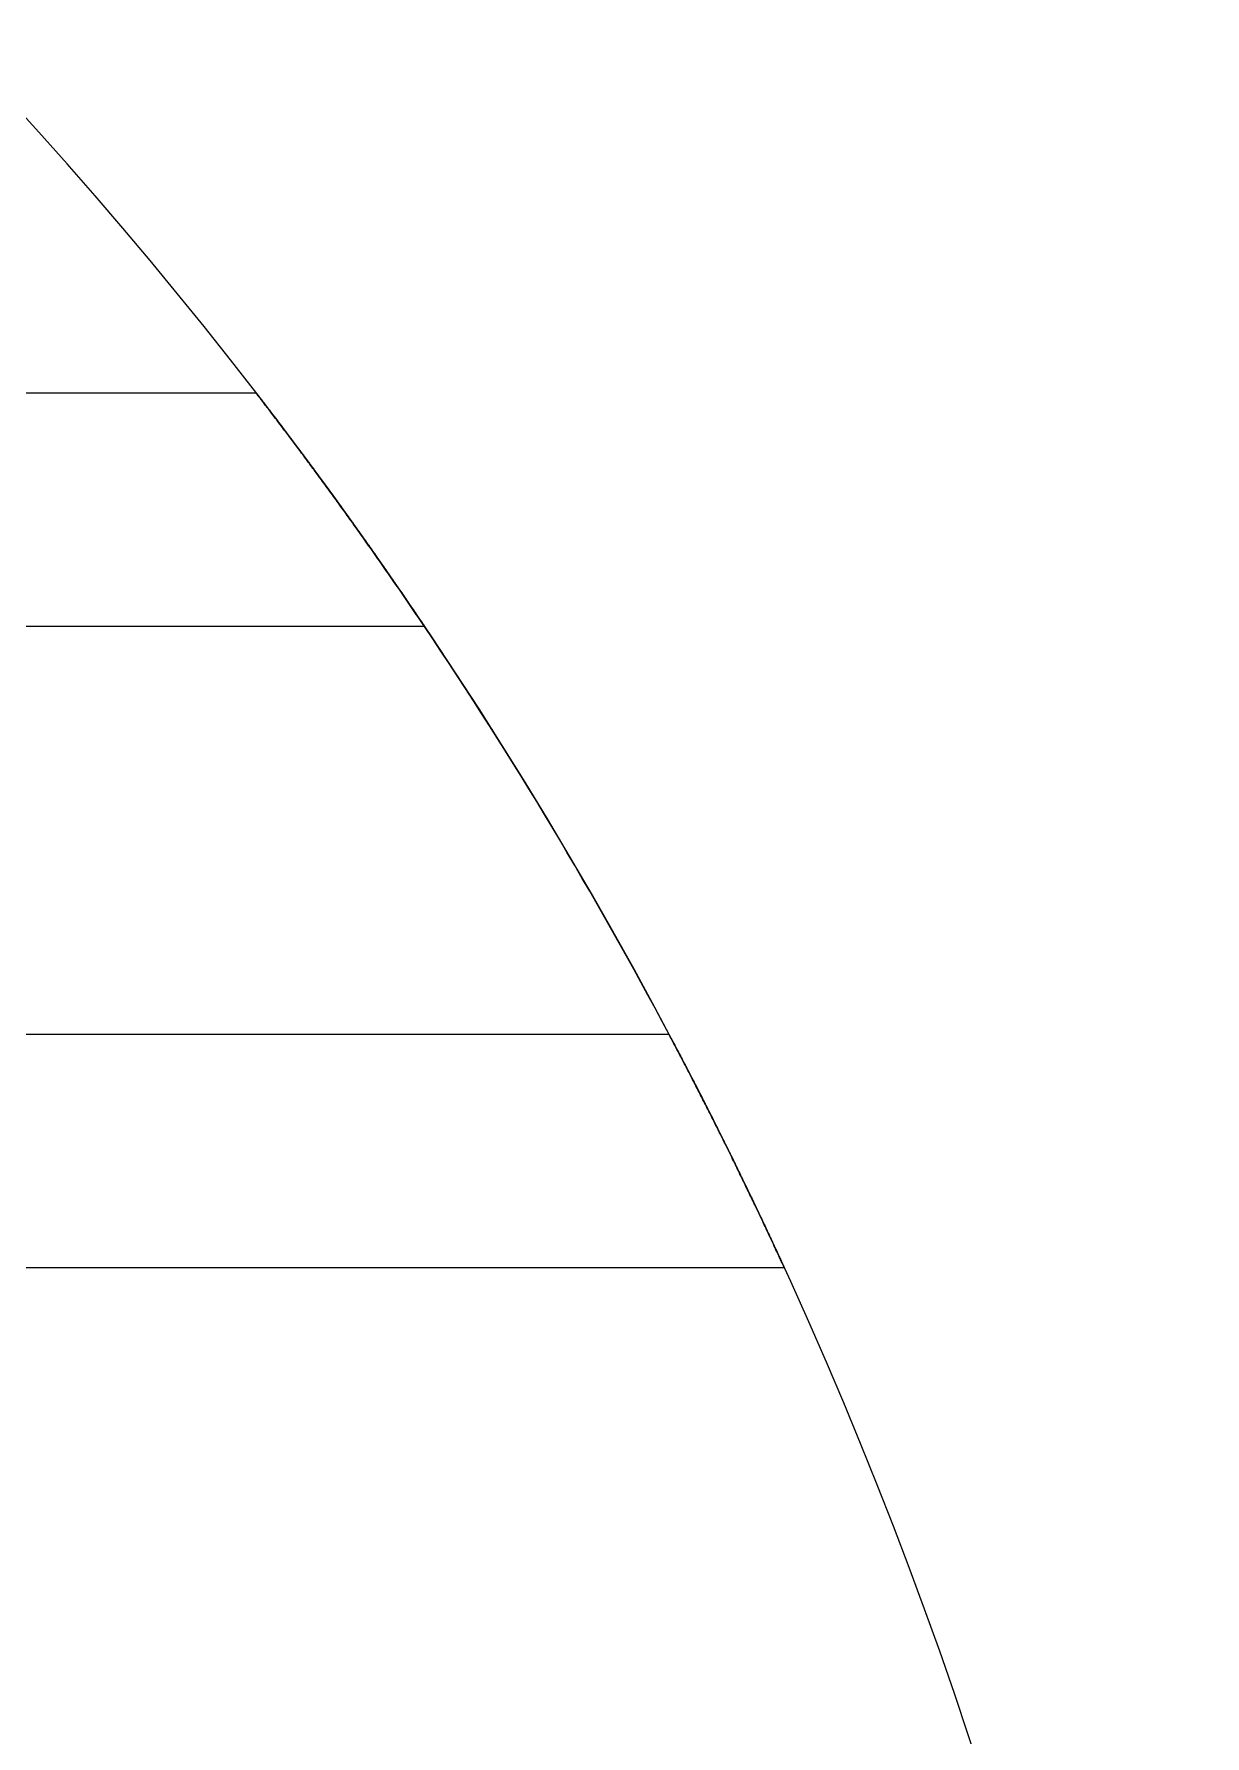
# Model space of a CAD drawing. Header units: millimetres. Extents: x 7939 to 8557, y 3805 to 4021.
# Drawn here: x 8550.33 to 8557.02, y 3921.4 to 3931.12 of the extents above; entities that cross this region are included whole.
import ezdxf

# ---------------------------------------------------------------- set-up
doc = ezdxf.new("R2010")
doc.units = ezdxf.units.MM
doc.layers.add('linea_gruesa', color=1, linetype='Continuous', lineweight=40)

msp = doc.modelspace()

# ---------------------------------------------------------------- linework, layer by layer
at = {"layer": 'linea_gruesa', "linetype": 'Continuous', "lineweight": 15, "extrusion": (-0.253745, -3.38569e-15, 0.967271)}
for p, q in [((8551.6015, 3929.0718, 137.3538), (8545.5958, 3929.0718, 135.7783)), ((8552.563, 3927.7384, 137.606), (8546.6118, 3927.7384, 136.0448)), ((8553.9616, 3925.4051, 137.9729), (8547.9845, 3925.4051, 136.4049)), ((8554.6201, 3924.0718, 138.1457), (8548.5788, 3924.0718, 136.5608))]:
    msp.add_line(p, q, dxfattribs=at)
for centre, radius, start, end in [((-3913.0718, 8286.5005, -2037.0694), 25.6667, 108.92464, 251.07536), ((-3913.0718, 8286.5005, -2037.0694), 25.6667, 108.92464, 251.07536), ((-3913.0718, 8286.5005, -2037.0694), 25.6667, 118.71934, 124.8499), ((-3913.0718, 8286.5005, -2037.0694), 25.6667, 118.71934, 124.8499), ((-3913.0718, 8286.5005, -2037.0694), 25.6667, 118.71934, 124.8499), ((-3913.0718, 8286.5005, -2037.0694), 25.6667, 118.71934, 124.8499), ((-3913.0718, 8286.5005, -2037.0694), 25.6667, 118.71934, 124.8499), ((-3913.0718, 8286.5005, -2037.0694), 25.6667, 118.71934, 124.8499), ((-3913.0718, 8286.5005, -2037.0694), 25.6667, 118.71934, 124.8499), ((-3913.0718, 8286.5005, -2037.0694), 25.6667, 118.71934, 124.8499), ((-3913.0718, 8286.5005, -2037.0694), 25.6667, 118.71934, 124.8499), ((-3913.0718, 8286.5005, -2037.0694), 25.6667, 118.71934, 124.8499), ((-3913.0718, 8286.5005, -2037.0694), 25.6667, 118.71934, 124.8499), ((-3913.0718, 8286.5005, -2037.0694), 25.6667, 118.71934, 124.8499), ((-3913.0718, 8286.5005, -2037.0694), 25.6667, 118.71934, 124.8499), ((-3913.0718, 8286.5005, -2037.0694), 25.6667, 118.71934, 124.8499), ((-3917.0718, 8298.1672, -2037.0694), 13.3333, 360, 108.92464), ((-3917.0718, 8298.1672, -2037.0694), 13.3333, 360, 108.92464)]:
    msp.add_arc(centre, radius, start, end, dxfattribs=at)
at = {"layer": 'linea_gruesa', "linetype": 'Continuous', "lineweight": 15}
for points, knots in [([(8552.563, 3927.7384, 137.606), (8552.5424, 3927.7689, 137.6006), (8552.5012, 3927.83, 137.5898), (8552.4391, 3927.9209, 137.5735), (8552.3764, 3928.0118, 137.5571), (8552.3133, 3928.1025, 137.5405), (8552.25, 3928.1926, 137.5239), (8552.1885, 3928.2795, 137.5078), (8552.129, 3928.3628, 137.4922), (8552.0716, 3928.4424, 137.4771), (8552.015, 3928.5204, 137.4623), (8551.9594, 3928.5963, 137.4477), (8551.9054, 3928.6696, 137.4335), (8551.8547, 3928.7379, 137.4202), (8551.8076, 3928.8008, 137.4079), (8551.769, 3928.8521, 137.3977), (8551.7375, 3928.8938, 137.3895), (8551.7122, 3928.9271, 137.3828), (8551.6892, 3928.9573, 137.3768), (8551.6687, 3928.9842, 137.3714), (8551.6508, 3929.0076, 137.3667), (8551.6351, 3929.028, 137.3626), (8551.6222, 3929.0449, 137.3592), (8551.6121, 3929.058, 137.3566), (8551.6056, 3929.0664, 137.3549), (8551.6021, 3929.071, 137.3539), (8551.6017, 3929.0715, 137.3538), (8551.6015, 3929.0718, 137.3538)], [0, 0, 0, 0, 0.047362, 0.094761, 0.142124, 0.190916, 0.239748, 0.288538, 0.334892, 0.381286, 0.427635, 0.47571, 0.523838, 0.571902, 0.618188, 0.66447, 0.696129, 0.727813, 0.759468, 0.790381, 0.821322, 0.852231, 0.884384, 0.916575, 0.948725, 0.974319, 1, 1, 1, 1]), ([(8551.6015, 3929.0718, 137.3538), (8551.6017, 3929.0715, 137.3538), (8551.6022, 3929.0709, 137.354), (8551.6059, 3929.0661, 137.3549), (8551.6118, 3929.0584, 137.3565), (8551.621, 3929.0464, 137.3589), (8551.6346, 3929.0288, 137.3625), (8551.6534, 3929.0042, 137.3674), (8551.6761, 3928.9745, 137.3734), (8551.7032, 3928.939, 137.3805), (8551.7343, 3928.898, 137.3886), (8551.7697, 3928.8512, 137.3979), (8551.8083, 3928.7999, 137.408), (8551.8521, 3928.7413, 137.4195), (8551.901, 3928.6755, 137.4324), (8551.9555, 3928.6017, 137.4466), (8552.0126, 3928.5237, 137.4616), (8552.0679, 3928.4476, 137.4761), (8552.1203, 3928.3748, 137.4899), (8552.1693, 3928.3064, 137.5028), (8552.2194, 3928.2359, 137.5159), (8552.2704, 3928.1637, 137.5293), (8552.3221, 3928.0898, 137.5428), (8552.3725, 3928.0174, 137.556), (8552.4213, 3927.9467, 137.5688), (8552.4685, 3927.8779, 137.5812), (8552.5158, 3927.8084, 137.5936), (8552.5473, 3927.7617, 137.6019), (8552.563, 3927.7384, 137.606)], [0, 0, 0, 0, 0.027139, 0.054278, 0.081828, 0.109378, 0.146477, 0.183577, 0.221583, 0.259591, 0.300235, 0.340882, 0.382368, 0.423858, 0.472177, 0.520499, 0.569779, 0.619061, 0.658068, 0.697099, 0.736108, 0.775965, 0.815844, 0.855701, 0.891644, 0.927586, 0.963793, 1, 1, 1, 1]), ([(8552.563, 3927.7384, 137.606), (8552.5424, 3927.7689, 137.6006), (8552.5012, 3927.83, 137.5898), (8552.4391, 3927.9209, 137.5735), (8552.3764, 3928.0118, 137.5571), (8552.3133, 3928.1025, 137.5405), (8552.25, 3928.1926, 137.5239), (8552.1885, 3928.2795, 137.5078), (8552.129, 3928.3628, 137.4922), (8552.0716, 3928.4424, 137.4771), (8552.015, 3928.5204, 137.4623), (8551.9594, 3928.5963, 137.4477), (8551.9054, 3928.6696, 137.4335), (8551.8547, 3928.7379, 137.4202), (8551.8076, 3928.8008, 137.4079), (8551.769, 3928.8521, 137.3977), (8551.7375, 3928.8938, 137.3895), (8551.7122, 3928.9271, 137.3828), (8551.6892, 3928.9573, 137.3768), (8551.6687, 3928.9842, 137.3714), (8551.6508, 3929.0076, 137.3667), (8551.6351, 3929.028, 137.3626), (8551.6222, 3929.0449, 137.3592), (8551.6121, 3929.058, 137.3566), (8551.6056, 3929.0664, 137.3549), (8551.6021, 3929.071, 137.3539), (8551.6017, 3929.0715, 137.3538), (8551.6015, 3929.0718, 137.3538)], [0, 0, 0, 0, 0.047362, 0.094761, 0.142124, 0.190916, 0.239749, 0.288537, 0.334893, 0.381286, 0.427635, 0.47571, 0.523838, 0.571902, 0.618189, 0.66447, 0.696129, 0.727813, 0.759468, 0.790382, 0.821322, 0.852232, 0.884384, 0.916576, 0.948724, 0.97432, 1, 1, 1, 1]), ([(8551.6015, 3929.0718, 137.3538), (8551.6017, 3929.0715, 137.3538), (8551.6022, 3929.0709, 137.354), (8551.6059, 3929.0661, 137.3549), (8551.6118, 3929.0584, 137.3565), (8551.621, 3929.0464, 137.3589), (8551.6346, 3929.0288, 137.3625), (8551.6534, 3929.0042, 137.3674), (8551.6761, 3928.9745, 137.3734), (8551.7032, 3928.939, 137.3805), (8551.7343, 3928.898, 137.3886), (8551.7697, 3928.8512, 137.3979), (8551.8083, 3928.7999, 137.408), (8551.8521, 3928.7413, 137.4195), (8551.901, 3928.6755, 137.4324), (8551.9555, 3928.6017, 137.4466), (8552.0126, 3928.5237, 137.4616), (8552.0679, 3928.4476, 137.4761), (8552.1203, 3928.3748, 137.4899), (8552.1693, 3928.3064, 137.5028), (8552.2194, 3928.2359, 137.5159), (8552.2704, 3928.1637, 137.5293), (8552.3221, 3928.0898, 137.5428), (8552.3725, 3928.0174, 137.556), (8552.4213, 3927.9467, 137.5688), (8552.4685, 3927.8779, 137.5812), (8552.5158, 3927.8084, 137.5936), (8552.5473, 3927.7617, 137.6019), (8552.563, 3927.7384, 137.606)], [0, 0, 0, 0, 0.027137, 0.054277, 0.081827, 0.109378, 0.146476, 0.183577, 0.221582, 0.25959, 0.300234, 0.340882, 0.382368, 0.423858, 0.472176, 0.520499, 0.569779, 0.619061, 0.658067, 0.697099, 0.736108, 0.775964, 0.815844, 0.855701, 0.891644, 0.927586, 0.963793, 1, 1, 1, 1]), ([(8552.563, 3927.7384, 137.606), (8552.5424, 3927.7689, 137.6006), (8552.5012, 3927.83, 137.5898), (8552.4391, 3927.9209, 137.5735), (8552.3764, 3928.0118, 137.5571), (8552.3133, 3928.1025, 137.5405), (8552.25, 3928.1926, 137.5239), (8552.1885, 3928.2795, 137.5078), (8552.129, 3928.3628, 137.4922), (8552.0716, 3928.4424, 137.4771), (8552.015, 3928.5204, 137.4623), (8551.9594, 3928.5963, 137.4477), (8551.9054, 3928.6696, 137.4335), (8551.8547, 3928.7379, 137.4202), (8551.8076, 3928.8008, 137.4079), (8551.769, 3928.8521, 137.3977), (8551.7375, 3928.8938, 137.3895), (8551.7122, 3928.9271, 137.3828), (8551.6892, 3928.9573, 137.3768), (8551.6687, 3928.9842, 137.3714), (8551.6508, 3929.0076, 137.3667), (8551.6351, 3929.028, 137.3626), (8551.6222, 3929.0449, 137.3592), (8551.6121, 3929.058, 137.3566), (8551.6056, 3929.0664, 137.3549), (8551.6021, 3929.071, 137.3539), (8551.6017, 3929.0715, 137.3538), (8551.6015, 3929.0718, 137.3538)], [0, 0, 0, 0, 0.047362, 0.094761, 0.142124, 0.190916, 0.239749, 0.288537, 0.334893, 0.381286, 0.427635, 0.47571, 0.523838, 0.571902, 0.618189, 0.66447, 0.696129, 0.727813, 0.759468, 0.790382, 0.821322, 0.852232, 0.884384, 0.916576, 0.948724, 0.97432, 1, 1, 1, 1]), ([(8551.6015, 3929.0718, 137.3538), (8551.6017, 3929.0715, 137.3538), (8551.6022, 3929.0709, 137.354), (8551.6059, 3929.0661, 137.3549), (8551.6118, 3929.0584, 137.3565), (8551.621, 3929.0464, 137.3589), (8551.6346, 3929.0288, 137.3625), (8551.6534, 3929.0042, 137.3674), (8551.6761, 3928.9745, 137.3734), (8551.7032, 3928.939, 137.3805), (8551.7343, 3928.898, 137.3886), (8551.7697, 3928.8512, 137.3979), (8551.8083, 3928.7999, 137.408), (8551.8521, 3928.7413, 137.4195), (8551.901, 3928.6755, 137.4324), (8551.9555, 3928.6017, 137.4466), (8552.0126, 3928.5237, 137.4616), (8552.0679, 3928.4476, 137.4761), (8552.1203, 3928.3748, 137.4899), (8552.1693, 3928.3064, 137.5028), (8552.2194, 3928.2359, 137.5159), (8552.2704, 3928.1637, 137.5293), (8552.3221, 3928.0898, 137.5428), (8552.3725, 3928.0174, 137.556), (8552.4213, 3927.9467, 137.5688), (8552.4685, 3927.8779, 137.5812), (8552.5158, 3927.8084, 137.5936), (8552.5473, 3927.7617, 137.6019), (8552.563, 3927.7384, 137.606)], [0, 0, 0, 0, 0.027137, 0.054277, 0.081827, 0.109378, 0.146476, 0.183577, 0.221582, 0.25959, 0.300234, 0.340882, 0.382368, 0.423858, 0.472176, 0.520499, 0.569779, 0.619061, 0.658067, 0.697099, 0.736108, 0.775964, 0.815844, 0.855701, 0.891644, 0.927586, 0.963793, 1, 1, 1, 1]), ([(8551.6015, 3929.0718, 137.3538), (8551.6017, 3929.0715, 137.3538), (8551.6022, 3929.0709, 137.354), (8551.6059, 3929.0661, 137.3549), (8551.6118, 3929.0584, 137.3565), (8551.621, 3929.0464, 137.3589), (8551.6346, 3929.0288, 137.3625), (8551.6534, 3929.0042, 137.3674), (8551.6761, 3928.9745, 137.3734), (8551.7032, 3928.939, 137.3805), (8551.7343, 3928.898, 137.3886), (8551.7697, 3928.8512, 137.3979), (8551.8083, 3928.7999, 137.408), (8551.8521, 3928.7413, 137.4195), (8551.901, 3928.6755, 137.4324), (8551.9555, 3928.6017, 137.4466), (8552.0126, 3928.5237, 137.4616), (8552.0679, 3928.4476, 137.4761), (8552.1203, 3928.3748, 137.4899), (8552.1693, 3928.3064, 137.5028), (8552.2194, 3928.2359, 137.5159), (8552.2704, 3928.1637, 137.5293), (8552.3221, 3928.0898, 137.5428), (8552.3725, 3928.0174, 137.556), (8552.4213, 3927.9467, 137.5688), (8552.4685, 3927.8779, 137.5812), (8552.5158, 3927.8084, 137.5936), (8552.5473, 3927.7617, 137.6019), (8552.563, 3927.7384, 137.606)], [0, 0, 0, 0, 0.027139, 0.054277, 0.081827, 0.109377, 0.146475, 0.183578, 0.221583, 0.25959, 0.300234, 0.340883, 0.382368, 0.423858, 0.472177, 0.520499, 0.569778, 0.619061, 0.658067, 0.697099, 0.736108, 0.775964, 0.815844, 0.855701, 0.891644, 0.927586, 0.963793, 1, 1, 1, 1]), ([(8552.563, 3927.7384, 137.606), (8552.5424, 3927.7689, 137.6006), (8552.5012, 3927.83, 137.5898), (8552.4391, 3927.9209, 137.5735), (8552.3764, 3928.0118, 137.5571), (8552.3133, 3928.1025, 137.5405), (8552.25, 3928.1926, 137.5239), (8552.1885, 3928.2795, 137.5078), (8552.129, 3928.3628, 137.4922), (8552.0716, 3928.4424, 137.4771), (8552.015, 3928.5204, 137.4623), (8551.9594, 3928.5963, 137.4477), (8551.9054, 3928.6696, 137.4335), (8551.8547, 3928.7379, 137.4202), (8551.8076, 3928.8008, 137.4079), (8551.769, 3928.8521, 137.3977), (8551.7375, 3928.8938, 137.3895), (8551.7122, 3928.9271, 137.3828), (8551.6892, 3928.9573, 137.3768), (8551.6687, 3928.9842, 137.3714), (8551.6508, 3929.0076, 137.3667), (8551.6351, 3929.028, 137.3626), (8551.6222, 3929.0449, 137.3592), (8551.6121, 3929.058, 137.3566), (8551.6056, 3929.0664, 137.3549), (8551.6021, 3929.071, 137.3539), (8551.6017, 3929.0715, 137.3538), (8551.6015, 3929.0718, 137.3538)], [0, 0, 0, 0, 0.0473616, 0.0947614, 0.1421239, 0.1909159, 0.2397489, 0.2885374, 0.3348931, 0.3812856, 0.4276354, 0.4757103, 0.5238387, 0.5719021, 0.6181897, 0.6644704, 0.6961305, 0.7278141, 0.759469, 0.7903815, 0.8213233, 0.8522302, 0.8843852, 0.916577, 0.9487244, 0.97432, 1, 1, 1, 1]), ([(8551.6015, 3929.0718, 137.3538), (8551.6017, 3929.0715, 137.3538), (8551.6022, 3929.0709, 137.354), (8551.6059, 3929.0661, 137.3549), (8551.6118, 3929.0584, 137.3565), (8551.621, 3929.0464, 137.3589), (8551.6346, 3929.0288, 137.3625), (8551.6534, 3929.0042, 137.3674), (8551.6761, 3928.9745, 137.3734), (8551.7032, 3928.939, 137.3805), (8551.7343, 3928.898, 137.3886), (8551.7697, 3928.8512, 137.3979), (8551.8083, 3928.7999, 137.408), (8551.8521, 3928.7413, 137.4195), (8551.901, 3928.6755, 137.4324), (8551.9555, 3928.6017, 137.4466), (8552.0126, 3928.5237, 137.4616), (8552.0679, 3928.4476, 137.4761), (8552.1203, 3928.3748, 137.4899), (8552.1693, 3928.3064, 137.5028), (8552.2194, 3928.2359, 137.5159), (8552.2704, 3928.1637, 137.5293), (8552.3221, 3928.0898, 137.5428), (8552.3725, 3928.0174, 137.556), (8552.4213, 3927.9467, 137.5688), (8552.4685, 3927.8779, 137.5812), (8552.5158, 3927.8084, 137.5936), (8552.5473, 3927.7617, 137.6019), (8552.563, 3927.7384, 137.606)], [0, 0, 0, 0, 0.027137, 0.054277, 0.081827, 0.109378, 0.146476, 0.183577, 0.221582, 0.25959, 0.300234, 0.340882, 0.382368, 0.423858, 0.472176, 0.520499, 0.569779, 0.619061, 0.658067, 0.697099, 0.736108, 0.775964, 0.815844, 0.855701, 0.891644, 0.927586, 0.963793, 1, 1, 1, 1]), ([(8551.6015, 3929.0718, 137.3538), (8551.6017, 3929.0715, 137.3538), (8551.6022, 3929.0709, 137.354), (8551.6059, 3929.0661, 137.3549), (8551.6118, 3929.0584, 137.3565), (8551.621, 3929.0464, 137.3589), (8551.6346, 3929.0288, 137.3625), (8551.6534, 3929.0042, 137.3674), (8551.6761, 3928.9745, 137.3734), (8551.7032, 3928.939, 137.3805), (8551.7343, 3928.898, 137.3886), (8551.7697, 3928.8512, 137.3979), (8551.8083, 3928.7999, 137.408), (8551.8521, 3928.7413, 137.4195), (8551.901, 3928.6755, 137.4324), (8551.9555, 3928.6017, 137.4466), (8552.0126, 3928.5237, 137.4616), (8552.0679, 3928.4476, 137.4761), (8552.1203, 3928.3748, 137.4899), (8552.1693, 3928.3064, 137.5028), (8552.2194, 3928.2359, 137.5159), (8552.2704, 3928.1637, 137.5293), (8552.3221, 3928.0898, 137.5428), (8552.3725, 3928.0174, 137.556), (8552.4213, 3927.9467, 137.5688), (8552.4685, 3927.8779, 137.5812), (8552.5158, 3927.8084, 137.5936), (8552.5473, 3927.7617, 137.6019), (8552.563, 3927.7384, 137.606)], [0, 0, 0, 0, 0.0271382, 0.0542773, 0.0818273, 0.1093779, 0.1464764, 0.1835767, 0.2215821, 0.2595907, 0.3002342, 0.3408818, 0.3823684, 0.4238582, 0.4721763, 0.5204986, 0.5697783, 0.6190611, 0.6580676, 0.697099, 0.7361081, 0.7759645, 0.8158438, 0.8557012, 0.8916439, 0.9275865, 0.9637934, 1, 1, 1, 1]), ([(8551.6015, 3929.0718, 137.3538), (8551.6017, 3929.0715, 137.3538), (8551.6022, 3929.0709, 137.354), (8551.6059, 3929.0661, 137.3549), (8551.6118, 3929.0584, 137.3565), (8551.621, 3929.0464, 137.3589), (8551.6346, 3929.0288, 137.3625), (8551.6534, 3929.0042, 137.3674), (8551.6761, 3928.9745, 137.3734), (8551.7032, 3928.939, 137.3805), (8551.7343, 3928.898, 137.3886), (8551.7697, 3928.8512, 137.3979), (8551.8083, 3928.7999, 137.408), (8551.8521, 3928.7413, 137.4195), (8551.901, 3928.6755, 137.4324), (8551.9555, 3928.6017, 137.4466), (8552.0126, 3928.5237, 137.4616), (8552.0679, 3928.4476, 137.4761), (8552.1203, 3928.3748, 137.4899), (8552.1693, 3928.3064, 137.5028), (8552.2194, 3928.2359, 137.5159), (8552.2704, 3928.1637, 137.5293), (8552.3221, 3928.0898, 137.5428), (8552.3725, 3928.0174, 137.556), (8552.4213, 3927.9467, 137.5688), (8552.4685, 3927.8779, 137.5812), (8552.5158, 3927.8084, 137.5936), (8552.5473, 3927.7617, 137.6019), (8552.563, 3927.7384, 137.606)], [0, 0, 0, 0, 0.027139, 0.054277, 0.081827, 0.109378, 0.146477, 0.183577, 0.221583, 0.259591, 0.300235, 0.340882, 0.382369, 0.423858, 0.472176, 0.520499, 0.569779, 0.619061, 0.658068, 0.697099, 0.736108, 0.775965, 0.815844, 0.855701, 0.891644, 0.927586, 0.963793, 1, 1, 1, 1]), ([(8552.563, 3927.7384, 137.606), (8552.5424, 3927.7689, 137.6006), (8552.5012, 3927.83, 137.5898), (8552.4391, 3927.9209, 137.5735), (8552.3764, 3928.0118, 137.5571), (8552.3133, 3928.1025, 137.5405), (8552.25, 3928.1926, 137.5239), (8552.1885, 3928.2795, 137.5078), (8552.129, 3928.3628, 137.4922), (8552.0716, 3928.4424, 137.4771), (8552.015, 3928.5204, 137.4623), (8551.9594, 3928.5963, 137.4477), (8551.9054, 3928.6696, 137.4335), (8551.8547, 3928.7379, 137.4202), (8551.8076, 3928.8008, 137.4079), (8551.769, 3928.8521, 137.3977), (8551.7375, 3928.8938, 137.3895), (8551.7122, 3928.9271, 137.3828), (8551.6892, 3928.9573, 137.3768), (8551.6687, 3928.9842, 137.3714), (8551.6508, 3929.0076, 137.3667), (8551.6351, 3929.028, 137.3626), (8551.6222, 3929.0449, 137.3592), (8551.6121, 3929.058, 137.3566), (8551.6056, 3929.0664, 137.3549), (8551.6021, 3929.071, 137.3539), (8551.6017, 3929.0715, 137.3538), (8551.6015, 3929.0718, 137.3538)], [0, 0, 0, 0, 0.047362, 0.094761, 0.142124, 0.190916, 0.239749, 0.288537, 0.334893, 0.381286, 0.427635, 0.47571, 0.523838, 0.571902, 0.618189, 0.66447, 0.696129, 0.727813, 0.759468, 0.790382, 0.821322, 0.852232, 0.884384, 0.916576, 0.948724, 0.97432, 1, 1, 1, 1]), ([(8552.563, 3927.7384, 137.606), (8552.5424, 3927.7689, 137.6006), (8552.5012, 3927.83, 137.5898), (8552.4391, 3927.9209, 137.5735), (8552.3764, 3928.0118, 137.5571), (8552.3133, 3928.1025, 137.5405), (8552.25, 3928.1926, 137.5239), (8552.1885, 3928.2795, 137.5078), (8552.129, 3928.3628, 137.4922), (8552.0716, 3928.4424, 137.4771), (8552.015, 3928.5204, 137.4623), (8551.9594, 3928.5963, 137.4477), (8551.9054, 3928.6696, 137.4335), (8551.8547, 3928.7379, 137.4202), (8551.8076, 3928.8008, 137.4079), (8551.769, 3928.8521, 137.3977), (8551.7375, 3928.8938, 137.3895), (8551.7122, 3928.9271, 137.3828), (8551.6892, 3928.9573, 137.3768), (8551.6687, 3928.9842, 137.3714), (8551.6508, 3929.0076, 137.3667), (8551.6351, 3929.028, 137.3626), (8551.6222, 3929.0449, 137.3592), (8551.6121, 3929.058, 137.3566), (8551.6056, 3929.0664, 137.3549), (8551.6021, 3929.071, 137.3539), (8551.6017, 3929.0715, 137.3538), (8551.6015, 3929.0718, 137.3538)], [0, 0, 0, 0, 0.047362, 0.094761, 0.142124, 0.190916, 0.239748, 0.288538, 0.334892, 0.381286, 0.427635, 0.47571, 0.523838, 0.571901, 0.618188, 0.664469, 0.69613, 0.727813, 0.759467, 0.79038, 0.821322, 0.85223, 0.884384, 0.916574, 0.948724, 0.974319, 1, 1, 1, 1]), ([(8552.563, 3927.7384, 137.606), (8552.5424, 3927.7689, 137.6006), (8552.5012, 3927.83, 137.5898), (8552.4391, 3927.9209, 137.5735), (8552.3764, 3928.0118, 137.5571), (8552.3133, 3928.1025, 137.5405), (8552.25, 3928.1926, 137.5239), (8552.1885, 3928.2795, 137.5078), (8552.129, 3928.3628, 137.4922), (8552.0716, 3928.4424, 137.4771), (8552.015, 3928.5204, 137.4623), (8551.9594, 3928.5963, 137.4477), (8551.9054, 3928.6696, 137.4335), (8551.8547, 3928.7379, 137.4202), (8551.8076, 3928.8008, 137.4079), (8551.769, 3928.8521, 137.3977), (8551.7375, 3928.8938, 137.3895), (8551.7122, 3928.9271, 137.3828), (8551.6892, 3928.9573, 137.3768), (8551.6687, 3928.9842, 137.3714), (8551.6508, 3929.0076, 137.3667), (8551.6351, 3929.028, 137.3626), (8551.6222, 3929.0449, 137.3592), (8551.6121, 3929.058, 137.3566), (8551.6056, 3929.0664, 137.3549), (8551.6021, 3929.071, 137.3539), (8551.6017, 3929.0715, 137.3538), (8551.6015, 3929.0718, 137.3538)], [0, 0, 0, 0, 0.047362, 0.094761, 0.142124, 0.190916, 0.239748, 0.288538, 0.334892, 0.381286, 0.427635, 0.47571, 0.523838, 0.571902, 0.618188, 0.66447, 0.696129, 0.727813, 0.759468, 0.790381, 0.821322, 0.852231, 0.884384, 0.916575, 0.948725, 0.97432, 1, 1, 1, 1]), ([(8553.9616, 3925.4051, 137.9729), (8553.9758, 3925.3782, 137.9766), (8554.0042, 3925.3244, 137.9841), (8554.0464, 3925.2437, 137.9952), (8554.0885, 3925.1626, 138.0062), (8554.1303, 3925.0813, 138.0172), (8554.1717, 3925.0002, 138.028), (8554.2118, 3924.9209, 138.0385), (8554.2504, 3924.8437, 138.0487), (8554.2876, 3924.769, 138.0584), (8554.3239, 3924.6953, 138.068), (8554.3592, 3924.6233, 138.0772), (8554.3932, 3924.5533, 138.0861), (8554.4241, 3924.4891, 138.0942), (8554.452, 3924.4308, 138.1016), (8554.4771, 3924.378, 138.1082), (8554.5008, 3924.328, 138.1144), (8554.5229, 3924.2811, 138.1202), (8554.5431, 3924.2379, 138.1255), (8554.5604, 3924.2009, 138.13), (8554.5748, 3924.1699, 138.1338), (8554.5868, 3924.144, 138.1369), (8554.5971, 3924.1217, 138.1396), (8554.6056, 3924.1031, 138.1419), (8554.6123, 3924.0886, 138.1436), (8554.6169, 3924.0787, 138.1448), (8554.6196, 3924.0728, 138.1455), (8554.6199, 3924.0721, 138.1456), (8554.6201, 3924.0718, 138.1457)], [0, 0, 0, 0, 0.041279, 0.082587, 0.123864, 0.166303, 0.208775, 0.251211, 0.292522, 0.333867, 0.375175, 0.417922, 0.460712, 0.503455, 0.541102, 0.578783, 0.616428, 0.655468, 0.69455, 0.733588, 0.766951, 0.800342, 0.833704, 0.868214, 0.902758, 0.937267, 0.968581, 1, 1, 1, 1]), ([(8554.6201, 3924.0718, 138.1457), (8554.6198, 3924.0723, 138.1456), (8554.6193, 3924.0734, 138.1454), (8554.6149, 3924.0829, 138.1443), (8554.6075, 3924.0991, 138.1424), (8554.5962, 3924.1236, 138.1394), (8554.5814, 3924.1555, 138.1355), (8554.5633, 3924.1947, 138.1308), (8554.5419, 3924.2405, 138.1252), (8554.5174, 3924.2928, 138.1187), (8554.4897, 3924.3515, 138.1115), (8554.4586, 3924.417, 138.1033), (8554.4243, 3924.4888, 138.0943), (8554.3866, 3924.5669, 138.0844), (8554.3462, 3924.65, 138.0738), (8554.3072, 3924.7293, 138.0636), (8554.271, 3924.8025, 138.0541), (8554.238, 3924.8686, 138.0454), (8554.2039, 3924.9365, 138.0365), (8554.1688, 3925.0059, 138.0273), (8554.1326, 3925.0768, 138.0178), (8554.0973, 3925.1456, 138.0085), (8554.0629, 3925.212, 137.9995), (8554.0295, 3925.2761, 137.9907), (8553.9957, 3925.3405, 137.9819), (8553.9729, 3925.3836, 137.9759), (8553.9616, 3925.4051, 137.9729)], [0, 0, 0, 0, 0.039561, 0.079335, 0.12441, 0.169485, 0.215818, 0.262152, 0.308233, 0.354317, 0.401572, 0.448829, 0.498157, 0.547488, 0.598004, 0.648522, 0.684718, 0.72094, 0.757138, 0.794198, 0.831281, 0.868343, 0.901135, 0.933927, 0.966964, 1, 1, 1, 1]), ([(8553.9616, 3925.4051, 137.9729), (8553.9772, 3925.3755, 137.977), (8554.0085, 3925.3163, 137.9852), (8554.055, 3925.2272, 137.9974), (8554.1011, 3925.1381, 138.0095), (8554.1455, 3925.0517, 138.0212), (8554.1877, 3924.9686, 138.0322), (8554.2278, 3924.889, 138.0427), (8554.2672, 3924.8102, 138.0531), (8554.3057, 3924.7324, 138.0632), (8554.3431, 3924.6562, 138.073), (8554.3775, 3924.5857, 138.082), (8554.4088, 3924.5209, 138.0902), (8554.4373, 3924.4616, 138.0977), (8554.4645, 3924.4047, 138.1048), (8554.4901, 3924.3507, 138.1116), (8554.514, 3924.3001, 138.1178), (8554.5347, 3924.256, 138.1233), (8554.5524, 3924.2181, 138.1279), (8554.5674, 3924.1858, 138.1318), (8554.5808, 3924.1568, 138.1354), (8554.5925, 3924.1316, 138.1384), (8554.6023, 3924.1104, 138.141), (8554.6094, 3924.0949, 138.1429), (8554.6144, 3924.0841, 138.1442), (8554.6176, 3924.077, 138.145), (8554.6197, 3924.0726, 138.1456), (8554.6199, 3924.072, 138.1456), (8554.6201, 3924.0718, 138.1457)], [0, 0, 0, 0, 0.045406, 0.090812, 0.136876, 0.18294, 0.225435, 0.267965, 0.310458, 0.354422, 0.398432, 0.442392, 0.481216, 0.520073, 0.558892, 0.599159, 0.639469, 0.67973, 0.71404, 0.748381, 0.78269, 0.81821, 0.853767, 0.889286, 0.916821, 0.944355, 0.972177, 1, 1, 1, 1]), ([(8553.9616, 3925.4051, 137.9729), (8553.9772, 3925.3755, 137.977), (8554.0085, 3925.3163, 137.9852), (8554.055, 3925.2272, 137.9974), (8554.1011, 3925.1381, 138.0095), (8554.1455, 3925.0517, 138.0212), (8554.1877, 3924.9686, 138.0322), (8554.2278, 3924.889, 138.0427), (8554.2672, 3924.8102, 138.0531), (8554.3057, 3924.7324, 138.0632), (8554.3431, 3924.6562, 138.073), (8554.3775, 3924.5857, 138.082), (8554.4088, 3924.5209, 138.0902), (8554.4373, 3924.4616, 138.0977), (8554.4645, 3924.4047, 138.1048), (8554.4901, 3924.3507, 138.1116), (8554.514, 3924.3001, 138.1178), (8554.5347, 3924.256, 138.1233), (8554.5524, 3924.2181, 138.1279), (8554.5674, 3924.1858, 138.1318), (8554.5808, 3924.1568, 138.1354), (8554.5925, 3924.1316, 138.1384), (8554.6023, 3924.1104, 138.141), (8554.6094, 3924.0949, 138.1429), (8554.6144, 3924.0841, 138.1442), (8554.6176, 3924.077, 138.145), (8554.6197, 3924.0726, 138.1456), (8554.6199, 3924.072, 138.1456), (8554.6201, 3924.0718, 138.1457)], [0, 0, 0, 0, 0.045406, 0.090812, 0.136876, 0.18294, 0.225435, 0.267965, 0.310458, 0.354422, 0.398432, 0.442392, 0.481216, 0.520073, 0.558892, 0.599159, 0.639469, 0.67973, 0.71404, 0.748381, 0.78269, 0.81821, 0.853767, 0.889286, 0.916821, 0.944355, 0.972177, 1, 1, 1, 1]), ([(8554.6201, 3924.0718, 138.1457), (8554.6198, 3924.0723, 138.1456), (8554.6193, 3924.0734, 138.1454), (8554.6149, 3924.0829, 138.1443), (8554.6075, 3924.0991, 138.1424), (8554.5962, 3924.1236, 138.1394), (8554.5814, 3924.1555, 138.1355), (8554.5633, 3924.1947, 138.1308), (8554.5419, 3924.2405, 138.1252), (8554.5174, 3924.2928, 138.1187), (8554.4897, 3924.3515, 138.1115), (8554.4586, 3924.417, 138.1033), (8554.4243, 3924.4888, 138.0943), (8554.3866, 3924.5669, 138.0844), (8554.3462, 3924.65, 138.0738), (8554.3072, 3924.7293, 138.0636), (8554.271, 3924.8025, 138.0541), (8554.238, 3924.8686, 138.0454), (8554.2039, 3924.9365, 138.0365), (8554.1688, 3925.0059, 138.0273), (8554.1326, 3925.0768, 138.0178), (8554.0973, 3925.1456, 138.0085), (8554.0629, 3925.212, 137.9995), (8554.0295, 3925.2761, 137.9907), (8553.9957, 3925.3405, 137.9819), (8553.9729, 3925.3836, 137.9759), (8553.9616, 3925.4051, 137.9729)], [0, 0, 0, 0, 0.0395604, 0.0793354, 0.1244089, 0.1694844, 0.2158177, 0.2621518, 0.308234, 0.3543165, 0.4015714, 0.4488284, 0.4981574, 0.5474884, 0.5980036, 0.6485215, 0.6847179, 0.7209395, 0.7571381, 0.7941978, 0.8312815, 0.8683428, 0.9011346, 0.9339272, 0.9669637, 1, 1, 1, 1]), ([(8554.6201, 3924.0718, 138.1457), (8554.6198, 3924.0723, 138.1456), (8554.6193, 3924.0734, 138.1454), (8554.6149, 3924.0829, 138.1443), (8554.6075, 3924.0991, 138.1424), (8554.5962, 3924.1236, 138.1394), (8554.5814, 3924.1555, 138.1355), (8554.5633, 3924.1947, 138.1308), (8554.5419, 3924.2405, 138.1252), (8554.5174, 3924.2928, 138.1187), (8554.4897, 3924.3515, 138.1115), (8554.4586, 3924.417, 138.1033), (8554.4243, 3924.4888, 138.0943), (8554.3866, 3924.5669, 138.0844), (8554.3462, 3924.65, 138.0738), (8554.3072, 3924.7293, 138.0636), (8554.271, 3924.8025, 138.0541), (8554.238, 3924.8686, 138.0454), (8554.2039, 3924.9365, 138.0365), (8554.1688, 3925.0059, 138.0273), (8554.1326, 3925.0768, 138.0178), (8554.0973, 3925.1456, 138.0085), (8554.0629, 3925.212, 137.9995), (8554.0295, 3925.2761, 137.9907), (8553.9957, 3925.3405, 137.9819), (8553.9729, 3925.3836, 137.9759), (8553.9616, 3925.4051, 137.9729)], [0, 0, 0, 0, 0.0395604, 0.0793354, 0.1244089, 0.1694844, 0.2158177, 0.2621518, 0.308234, 0.3543165, 0.4015714, 0.4488284, 0.4981574, 0.5474884, 0.5980036, 0.6485215, 0.6847179, 0.7209395, 0.7571381, 0.7941978, 0.8312815, 0.8683428, 0.9011346, 0.9339272, 0.9669637, 1, 1, 1, 1]), ([(8554.6201, 3924.0718, 138.1457), (8554.6198, 3924.0723, 138.1456), (8554.6193, 3924.0734, 138.1454), (8554.6149, 3924.0829, 138.1443), (8554.6075, 3924.0991, 138.1424), (8554.5962, 3924.1236, 138.1394), (8554.5814, 3924.1555, 138.1355), (8554.5633, 3924.1947, 138.1308), (8554.5419, 3924.2405, 138.1252), (8554.5174, 3924.2928, 138.1187), (8554.4897, 3924.3515, 138.1115), (8554.4586, 3924.417, 138.1033), (8554.4243, 3924.4888, 138.0943), (8554.3866, 3924.5669, 138.0844), (8554.3462, 3924.65, 138.0738), (8554.3072, 3924.7293, 138.0636), (8554.271, 3924.8025, 138.0541), (8554.238, 3924.8686, 138.0454), (8554.2039, 3924.9365, 138.0365), (8554.1688, 3925.0059, 138.0273), (8554.1326, 3925.0768, 138.0178), (8554.0973, 3925.1456, 138.0085), (8554.0629, 3925.212, 137.9995), (8554.0295, 3925.2761, 137.9907), (8553.9957, 3925.3405, 137.9819), (8553.9729, 3925.3836, 137.9759), (8553.9616, 3925.4051, 137.9729)], [0, 0, 0, 0, 0.0395604, 0.0793354, 0.1244089, 0.1694844, 0.2158177, 0.2621518, 0.308234, 0.3543165, 0.4015714, 0.4488284, 0.4981574, 0.5474884, 0.5980036, 0.6485215, 0.6847179, 0.7209395, 0.7571381, 0.7941978, 0.8312815, 0.8683428, 0.9011346, 0.9339272, 0.9669637, 1, 1, 1, 1]), ([(8553.9616, 3925.4051, 137.9729), (8553.9772, 3925.3755, 137.977), (8554.0085, 3925.3163, 137.9852), (8554.055, 3925.2272, 137.9974), (8554.1011, 3925.1381, 138.0095), (8554.1455, 3925.0517, 138.0212), (8554.1877, 3924.9686, 138.0322), (8554.2278, 3924.889, 138.0427), (8554.2672, 3924.8102, 138.0531), (8554.3057, 3924.7324, 138.0632), (8554.3431, 3924.6562, 138.073), (8554.3775, 3924.5857, 138.082), (8554.4088, 3924.5209, 138.0902), (8554.4373, 3924.4616, 138.0977), (8554.4645, 3924.4047, 138.1048), (8554.4901, 3924.3507, 138.1116), (8554.514, 3924.3001, 138.1178), (8554.5347, 3924.256, 138.1233), (8554.5524, 3924.2181, 138.1279), (8554.5674, 3924.1858, 138.1318), (8554.5808, 3924.1568, 138.1354), (8554.5925, 3924.1316, 138.1384), (8554.6023, 3924.1104, 138.141), (8554.6094, 3924.0949, 138.1429), (8554.6144, 3924.0841, 138.1442), (8554.6176, 3924.077, 138.145), (8554.6197, 3924.0726, 138.1456), (8554.6199, 3924.072, 138.1456), (8554.6201, 3924.0718, 138.1457)], [0, 0, 0, 0, 0.045406, 0.090812, 0.136876, 0.18294, 0.225435, 0.267965, 0.310457, 0.354422, 0.398432, 0.442392, 0.481216, 0.520073, 0.558892, 0.599158, 0.639469, 0.679731, 0.71404, 0.748382, 0.78269, 0.818211, 0.853767, 0.889285, 0.916821, 0.944355, 0.972177, 1, 1, 1, 1]), ([(8553.9616, 3925.4051, 137.9729), (8553.9758, 3925.3782, 137.9766), (8554.0042, 3925.3244, 137.9841), (8554.0464, 3925.2437, 137.9952), (8554.0885, 3925.1626, 138.0062), (8554.1303, 3925.0813, 138.0172), (8554.1717, 3925.0002, 138.028), (8554.2118, 3924.9209, 138.0385), (8554.2504, 3924.8437, 138.0487), (8554.2876, 3924.769, 138.0584), (8554.3239, 3924.6953, 138.068), (8554.3592, 3924.6233, 138.0772), (8554.3932, 3924.5533, 138.0861), (8554.4241, 3924.4891, 138.0942), (8554.452, 3924.4308, 138.1016), (8554.4771, 3924.378, 138.1082), (8554.5008, 3924.328, 138.1144), (8554.5229, 3924.2811, 138.1202), (8554.5431, 3924.2379, 138.1255), (8554.5604, 3924.2009, 138.13), (8554.5748, 3924.1699, 138.1338), (8554.5868, 3924.144, 138.1369), (8554.5971, 3924.1217, 138.1396), (8554.6056, 3924.1031, 138.1419), (8554.6123, 3924.0886, 138.1436), (8554.6169, 3924.0787, 138.1448), (8554.6196, 3924.0728, 138.1455), (8554.6199, 3924.0721, 138.1456), (8554.6201, 3924.0718, 138.1457)], [0, 0, 0, 0, 0.041279, 0.082587, 0.123864, 0.166303, 0.208775, 0.251211, 0.292522, 0.333867, 0.375175, 0.417922, 0.460713, 0.503455, 0.541103, 0.578784, 0.616428, 0.655469, 0.694552, 0.733588, 0.766951, 0.800343, 0.833704, 0.868214, 0.902758, 0.937268, 0.968582, 1, 1, 1, 1]), ([(8554.6201, 3924.0718, 138.1457), (8554.6198, 3924.0723, 138.1456), (8554.6193, 3924.0734, 138.1454), (8554.6149, 3924.0829, 138.1443), (8554.6075, 3924.0991, 138.1424), (8554.5962, 3924.1236, 138.1394), (8554.5814, 3924.1555, 138.1355), (8554.5633, 3924.1947, 138.1308), (8554.5419, 3924.2405, 138.1252), (8554.5174, 3924.2928, 138.1187), (8554.4897, 3924.3515, 138.1115), (8554.4586, 3924.417, 138.1033), (8554.4243, 3924.4888, 138.0943), (8554.3866, 3924.5669, 138.0844), (8554.3462, 3924.65, 138.0738), (8554.3072, 3924.7293, 138.0636), (8554.271, 3924.8025, 138.0541), (8554.238, 3924.8686, 138.0454), (8554.2039, 3924.9365, 138.0365), (8554.1688, 3925.0059, 138.0273), (8554.1326, 3925.0768, 138.0178), (8554.0973, 3925.1456, 138.0085), (8554.0629, 3925.212, 137.9995), (8554.0295, 3925.2761, 137.9907), (8553.9957, 3925.3405, 137.9819), (8553.9729, 3925.3836, 137.9759), (8553.9616, 3925.4051, 137.9729)], [0, 0, 0, 0, 0.03956, 0.079334, 0.124409, 0.169484, 0.215816, 0.262152, 0.308234, 0.354317, 0.401572, 0.448828, 0.498158, 0.547488, 0.598004, 0.648522, 0.684719, 0.720939, 0.757138, 0.794197, 0.831281, 0.868343, 0.901135, 0.933927, 0.966964, 1, 1, 1, 1]), ([(8553.9616, 3925.4051, 137.9729), (8553.9758, 3925.3782, 137.9766), (8554.0042, 3925.3244, 137.9841), (8554.0464, 3925.2437, 137.9952), (8554.0885, 3925.1626, 138.0062), (8554.1303, 3925.0813, 138.0172), (8554.1717, 3925.0002, 138.028), (8554.2118, 3924.9209, 138.0385), (8554.2504, 3924.8437, 138.0487), (8554.2876, 3924.769, 138.0584), (8554.3239, 3924.6953, 138.068), (8554.3592, 3924.6233, 138.0772), (8554.3932, 3924.5533, 138.0861), (8554.4241, 3924.4891, 138.0942), (8554.452, 3924.4308, 138.1016), (8554.4771, 3924.378, 138.1082), (8554.5008, 3924.328, 138.1144), (8554.5229, 3924.2811, 138.1202), (8554.5431, 3924.2379, 138.1255), (8554.5604, 3924.2009, 138.13), (8554.5748, 3924.1699, 138.1338), (8554.5868, 3924.144, 138.1369), (8554.5971, 3924.1217, 138.1396), (8554.6056, 3924.1031, 138.1419), (8554.6123, 3924.0886, 138.1436), (8554.6169, 3924.0787, 138.1448), (8554.6196, 3924.0728, 138.1455), (8554.6199, 3924.0721, 138.1456), (8554.6201, 3924.0718, 138.1457)], [0, 0, 0, 0, 0.0412789, 0.0825872, 0.1238644, 0.1663029, 0.2087751, 0.2512109, 0.2925218, 0.3338667, 0.375175, 0.4179218, 0.4607122, 0.5034547, 0.5411027, 0.5787836, 0.6164276, 0.6554687, 0.694551, 0.7335879, 0.7669507, 0.8003428, 0.8337043, 0.868214, 0.9027585, 0.9372678, 0.9685812, 1, 1, 1, 1]), ([(8554.6201, 3924.0718, 138.1457), (8554.6198, 3924.0723, 138.1456), (8554.6193, 3924.0734, 138.1454), (8554.6149, 3924.0829, 138.1443), (8554.6075, 3924.0991, 138.1424), (8554.5962, 3924.1236, 138.1394), (8554.5814, 3924.1555, 138.1355), (8554.5633, 3924.1947, 138.1308), (8554.5419, 3924.2405, 138.1252), (8554.5174, 3924.2928, 138.1187), (8554.4897, 3924.3515, 138.1115), (8554.4586, 3924.417, 138.1033), (8554.4243, 3924.4888, 138.0943), (8554.3866, 3924.5669, 138.0844), (8554.3462, 3924.65, 138.0738), (8554.3072, 3924.7293, 138.0636), (8554.271, 3924.8025, 138.0541), (8554.238, 3924.8686, 138.0454), (8554.2039, 3924.9365, 138.0365), (8554.1688, 3925.0059, 138.0273), (8554.1326, 3925.0768, 138.0178), (8554.0973, 3925.1456, 138.0085), (8554.0629, 3925.212, 137.9995), (8554.0295, 3925.2761, 137.9907), (8553.9957, 3925.3405, 137.9819), (8553.9729, 3925.3836, 137.9759), (8553.9616, 3925.4051, 137.9729)], [0, 0, 0, 0, 0.039562, 0.079335, 0.12441, 0.169486, 0.215818, 0.262153, 0.308234, 0.354318, 0.401572, 0.448829, 0.498157, 0.547488, 0.598004, 0.648521, 0.684718, 0.72094, 0.757138, 0.794198, 0.831282, 0.868343, 0.901135, 0.933927, 0.966964, 1, 1, 1, 1]), ([(8553.9616, 3925.4051, 137.9729), (8553.9758, 3925.3782, 137.9766), (8554.0042, 3925.3244, 137.9841), (8554.0464, 3925.2437, 137.9952), (8554.0885, 3925.1626, 138.0062), (8554.1303, 3925.0813, 138.0172), (8554.1717, 3925.0002, 138.028), (8554.2118, 3924.9209, 138.0385), (8554.2504, 3924.8437, 138.0487), (8554.2876, 3924.769, 138.0584), (8554.3239, 3924.6953, 138.068), (8554.3592, 3924.6233, 138.0772), (8554.3932, 3924.5533, 138.0861), (8554.4241, 3924.4891, 138.0942), (8554.452, 3924.4308, 138.1016), (8554.4771, 3924.378, 138.1082), (8554.5008, 3924.328, 138.1144), (8554.5229, 3924.2811, 138.1202), (8554.5431, 3924.2379, 138.1255), (8554.5604, 3924.2009, 138.13), (8554.5748, 3924.1699, 138.1338), (8554.5868, 3924.144, 138.1369), (8554.5971, 3924.1217, 138.1396), (8554.6056, 3924.1031, 138.1419), (8554.6123, 3924.0886, 138.1436), (8554.6169, 3924.0787, 138.1448), (8554.6196, 3924.0728, 138.1455), (8554.6199, 3924.0721, 138.1456), (8554.6201, 3924.0718, 138.1457)], [0, 0, 0, 0, 0.041279, 0.082587, 0.123864, 0.166303, 0.208775, 0.251211, 0.292522, 0.333867, 0.375175, 0.417922, 0.460712, 0.503455, 0.541102, 0.578783, 0.616428, 0.655468, 0.694551, 0.733588, 0.766951, 0.800342, 0.833704, 0.868214, 0.902758, 0.937267, 0.968581, 1, 1, 1, 1]), ([(8554.6201, 3924.0718, 138.1457), (8554.6198, 3924.0723, 138.1456), (8554.6193, 3924.0734, 138.1454), (8554.6149, 3924.0829, 138.1443), (8554.6075, 3924.0991, 138.1424), (8554.5962, 3924.1236, 138.1394), (8554.5814, 3924.1555, 138.1355), (8554.5633, 3924.1947, 138.1308), (8554.5419, 3924.2405, 138.1252), (8554.5174, 3924.2928, 138.1187), (8554.4897, 3924.3515, 138.1115), (8554.4586, 3924.417, 138.1033), (8554.4243, 3924.4888, 138.0943), (8554.3866, 3924.5669, 138.0844), (8554.3462, 3924.65, 138.0738), (8554.3072, 3924.7293, 138.0636), (8554.271, 3924.8025, 138.0541), (8554.238, 3924.8686, 138.0454), (8554.2039, 3924.9365, 138.0365), (8554.1688, 3925.0059, 138.0273), (8554.1326, 3925.0768, 138.0178), (8554.0973, 3925.1456, 138.0085), (8554.0629, 3925.212, 137.9995), (8554.0295, 3925.2761, 137.9907), (8553.9957, 3925.3405, 137.9819), (8553.9729, 3925.3836, 137.9759), (8553.9616, 3925.4051, 137.9729)], [0, 0, 0, 0, 0.039561, 0.079335, 0.12441, 0.169485, 0.215818, 0.262152, 0.308234, 0.354317, 0.401572, 0.448829, 0.498157, 0.547488, 0.598004, 0.648521, 0.684718, 0.72094, 0.757138, 0.794198, 0.831281, 0.868343, 0.901135, 0.933927, 0.966964, 1, 1, 1, 1])]:
    msp.add_open_spline(points, degree=3, knots=knots, dxfattribs=at)

doc.saveas('drawing.dxf')
